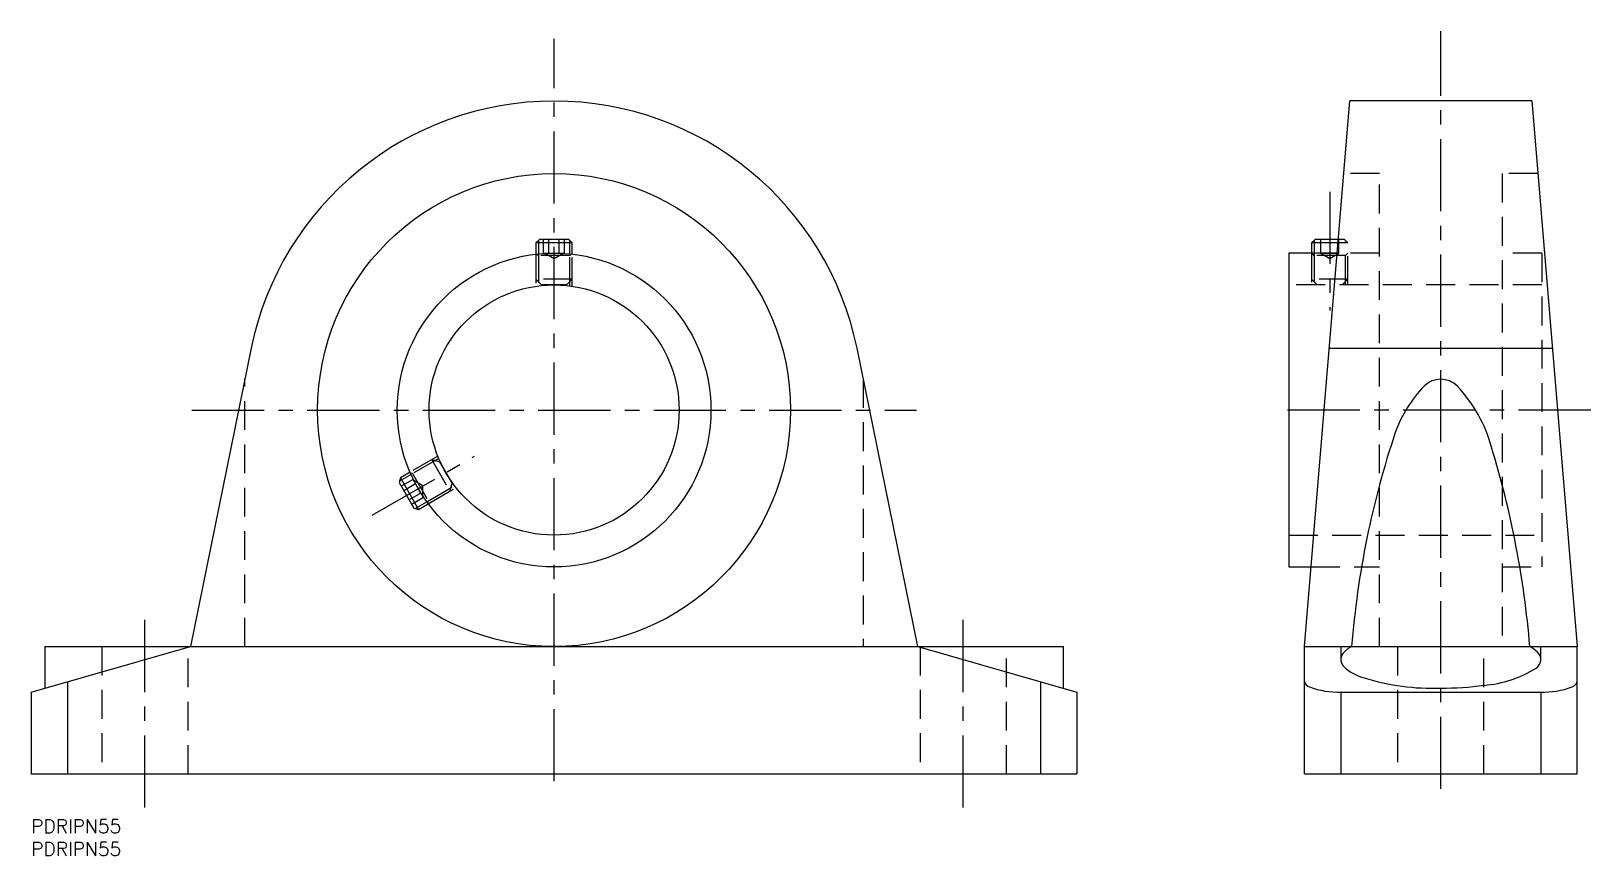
# Model space of a CAD drawing. Extents: x 0 to 343, y -8 to 173.
import ezdxf

# ---------------------------------------------------------------- set-up
doc = ezdxf.new("R2010")
doc.units = 0
doc.header["$LTSCALE"] = 0.5
doc.linetypes.add('CENTER', pattern=[50.8, 31.75, -6.35, 6.35, -6.35])
doc.linetypes.add('DASHED', pattern=[19.05, 12.7, -6.35])
for name, color, linetype in [('MSM_CENTER', 1, 'CENTER'), ('MSM_CONTINUOUS', 7, 'CONTINUOUS'), ('MSM_DASHED', 4, 'DASHED'), ('MSM_NARROW', 5, 'CONTINUOUS'), ('MSM_PART_NUMBER', 7, 'CONTINUOUS')]:
    doc.layers.add(name, color=color, linetype=linetype)
doc.styles.get("Standard").update_dxf_attribs({"font": 'txt.shx', "height": 3, "bigfont": 'bigfont.shx'})

msp = doc.modelspace()

# ---------------------------------------------------------------- linework, layer by layer
at = {"layer": 'MSM_CENTER'}
for p, q in [((115, 8.38), (115, 171.62)), ((310, 6.71), (310, 173.29)), ((285.6, 137.99), (285.6, 111.9)), ((35.33, 90), (194.67, 90)), ((343, 90), (273.82, 90)), ((74.99, 66.9), (97.47, 79.88)), ((205, 2.6), (205, 45.6)), ((25, 2.6), (25, 44.19))]:
    msp.add_line(p, q, dxfattribs=at)
at = {"layer": 'MSM_CONTINUOUS'}
for p, q in [((280, 38), (290, 158)), ((330, 158), (290, 158)), ((330, 158), (340, 38)), ((111.77, 127.5), (111, 126.73)), ((118.23, 127.5), (111.77, 127.5)), ((119, 126.73), (118.23, 127.5)), ((282.37, 127.5), (281.6, 126.73)), ((287.46, 127.5), (282.37, 127.5)), ((111, 126.73), (111, 124.27)), ((119, 126.73), (111, 126.73)), ((119, 124.27), (119, 126.73)), ((281.6, 124.5), (276.6, 124.5)), ((276.6, 124.5), (276.6, 55.5)), ((281.6, 126.73), (281.6, 124.5)), ((287.39, 126.73), (281.6, 126.73)), ((48.37, 103.58), (35, 38)), ((195, 38), (181.63, 103.58)), ((83.32, 76.33), (81.19, 75.1)), ((81.19, 75.1), (80.91, 74.05)), ((80.91, 74.05), (84.14, 68.45)), ((81.19, 75.1), (85.19, 68.17)), ((85.19, 68.17), (87.32, 69.4)), ((84.14, 68.45), (85.19, 68.17)), ((276.6, 55.5), (281.46, 55.5)), ((0, 28), (35, 38)), ((3, 38), (3, 28.86)), ((3, 38), (227, 38)), ((195, 38), (230, 28)), ((227, 28.86), (227, 38)), ((280, 38), (340, 38)), ((280, 10), (280, 38)), ((288, 38), (288, 35.14)), ((332, 35.14), (332, 38)), ((340, 10), (340, 38)), ((0, 28), (0, 10)), ((230, 28), (230, 10)), ((288, 28), (332, 28)), ((0, 10), (230, 10)), ((280, 10), (340, 10))]:
    msp.add_line(p, q, dxfattribs=at)
for radius in [52, 34.5, 27.5]:
    msp.add_circle((115, 90), radius, dxfattribs=at)
for centre, radius, start, end in [((115, 89.93), 68.01, 11.5796, 168.4204), ((310.01, 91.56), 5.21, 45.4912, 134.5088), ((326.41, 75.68), 28.03, 135.6785, 160.4402), ((290.38, 73.47), 31.89, 15.2829, 43.1224), ((486.99, 22.43), 197.2, 161.4812, 175.4728), ((120.99, 20.56), 209.33, 4.778, 17.0309), ((293.44, 32.27), 6.49, 117.8871, 139.7975), ((326.49, 32.1), 6.67, 44.4693, 62.2603), ((290.07, 35.12), 2.07, 140.0676, 229.5218), ((329.81, 35.12), 2.19, 301.766, 48.8481), ((296.39, 42.19), 11.55, 228.4485, 253.7071), ((308.27, 80.21), 51.38, 252.8875, 271.9348), ((317.28, 55.5), 26.12, 274.8858, 301.6034), ((281.63, 30.74), 1.69, 195.4195, 252.1295), ((287.48, 46.46), 18.47, 249.8152, 271.8327), ((310.06, 101.11), 72.25, 269.9507, 277.5056), ((332.52, 46.46), 18.47, 268.1673, 290.1848), ((338.37, 30.74), 1.69, 287.8705, 344.5805)]:
    msp.add_arc(centre, radius, start, end, dxfattribs=at)
at = {"layer": 'MSM_DASHED'}
for p, q in [((296.5, 142), (288.67, 142)), ((296.5, 38), (296.5, 142)), ((331.33, 142), (323.5, 142)), ((323.5, 142), (323.5, 38)), ((112.69, 124.5), (112.69, 127.5)), ((113.85, 124.5), (113.85, 127.5)), ((116.15, 124.5), (116.15, 127.5)), ((117.31, 124.5), (117.31, 127.5)), ((283.6, 124.5), (283.6, 127.5)), ((288.83, 127.5), (287.46, 127.5)), ((287.6, 124.5), (287.6, 127.5)), ((289.6, 126.73), (288.83, 127.5)), ((289.06, 117.5), (289.06, 127.27)), ((111, 124.27), (111, 117.21)), ((111.21, 124.29), (111.54, 123.96)), ((111.54, 124.33), (111.54, 117.28)), ((118.46, 123.96), (111.54, 123.96)), ((112.69, 124.5), (117.31, 124.5)), ((113, 124.5), (115, 123.35)), ((115, 123.35), (117, 124.5)), ((118.46, 117.28), (118.46, 124.33)), ((118.46, 123.96), (118.79, 124.29)), ((119, 117.21), (119, 124.27)), ((281.6, 124.5), (282.14, 123.96)), ((281.61, 124.5), (281.6, 124.5)), ((281.6, 124.5), (281.6, 117.5)), ((296.5, 124.5), (281.61, 124.5)), ((282.14, 124.5), (282.14, 117.5)), ((289.06, 123.96), (282.14, 123.96)), ((283.6, 124.5), (287.6, 124.5)), ((283.6, 124.5), (285.6, 123.35)), ((285.6, 123.35), (287.6, 124.5)), ((289.6, 126.73), (287.39, 126.73)), ((289.06, 123.96), (289.6, 124.5)), ((289.6, 117.5), (289.6, 126.73)), ((332.2, 124.5), (323.5, 124.5)), ((332.2, 124.5), (332.2, 55.5)), ((119, 118.75), (111, 118.75)), ((111, 118.75), (112.25, 117.5)), ((117.75, 117.5), (112.25, 117.5)), ((117.75, 117.5), (119, 118.75)), ((332.2, 117.5), (276.6, 117.5)), ((281.6, 118.75), (282.85, 117.5)), ((289.6, 118.75), (281.6, 118.75)), ((288.35, 117.5), (289.6, 118.75)), ((47, 38), (47, 96.86)), ((183, 96.86), (183, 38)), ((89.44, 79.86), (83.32, 76.33)), ((89.64, 79.35), (83.54, 75.83)), ((88.1, 79.09), (92.1, 72.16)), ((89.81, 78.63), (88.1, 79.09)), ((83.86, 76.02), (83.42, 76.14)), ((83.86, 76.02), (87.32, 70.03)), ((89.81, 78.63), (92.56, 73.87)), ((83.97, 74.75), (81.37, 73.25)), ((84.54, 73.75), (81.95, 72.25)), ((86.28, 70.75), (83.97, 74.75)), ((86.12, 73.33), (84.12, 74.48)), ((86.12, 71.02), (86.12, 73.33)), ((87, 69.84), (93.1, 73.36)), ((87.32, 69.4), (93.44, 72.93)), ((92.1, 72.16), (92.56, 73.87)), ((85.7, 71.75), (83.1, 70.25)), ((86.28, 70.75), (83.68, 69.25)), ((87.2, 69.58), (87.32, 70.03)), ((276.6, 62.5), (332.2, 62.5)), ((281.46, 55.5), (296.5, 55.5)), ((323.5, 55.5), (332.2, 55.5)), ((15.5, 38), (15.5, 10)), ((34.5, 10), (34.5, 38)), ((195.5, 38), (195.5, 10)), ((214.5, 10), (214.5, 38)), ((300.5, 38), (300.5, 10)), ((319.5, 10), (319.5, 38))]:
    msp.add_line(p, q, dxfattribs=at)
at = {"layer": 'MSM_NARROW'}
for p, q in [((111.54, 127.27), (111.54, 124.33)), ((118.46, 124.33), (118.46, 127.27)), ((282.14, 127.27), (282.14, 124.5)), ((285.47, 103.58), (334.53, 103.58)), ((83.54, 75.83), (80.99, 74.36)), ((84.45, 68.37), (87, 69.84)), ((8, 30.29), (8, 10)), ((222, 30.29), (222, 10)), ((288, 28), (288, 10)), ((332, 28), (332, 10))]:
    msp.add_line(p, q, dxfattribs=at)

# ---------------------------------------------------------------- texts
at = {"layer": 'MSM_PART_NUMBER'}
for p in [(0, -3), (0, -8)]:
    msp.add_text('PDRIPN55', height=3, dxfattribs=at).set_placement(p)

doc.saveas('drawing.dxf')
